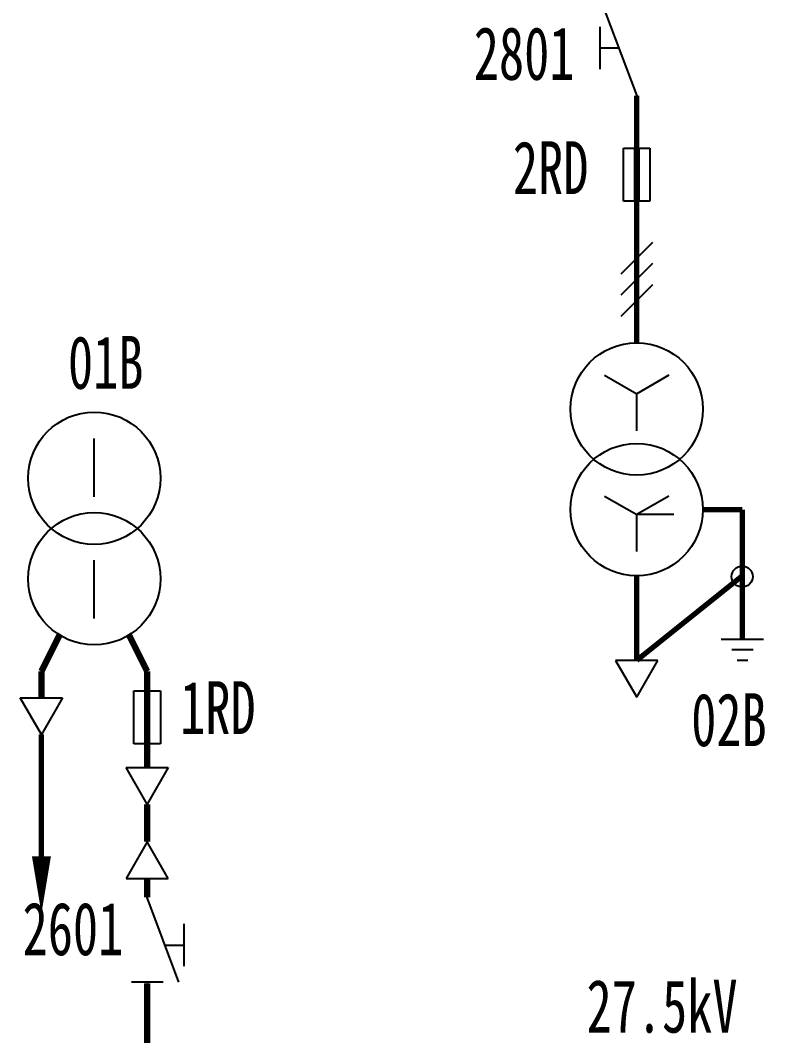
# Model space of a CAD drawing. Header units: millimetres. Extents: x 10667 to 23854, y -3427 to -2899.
# Drawn here: x 13784 to 13854.4, y -3137.7 to -3041.8 of the extents above; entities that cross this region are included whole.
import ezdxf

# ---------------------------------------------------------------- set-up
doc = ezdxf.new("R2010")
doc.units = ezdxf.units.MM
doc.header["$LTSCALE"] = 10
doc.linetypes.add('DASHED', pattern=[11, 5, 0.5, 5, 0.5])
doc.linetypes.add('XX', pattern=[6, 2, -2, 2])
for name, color, linetype in [('BLOCK', 3, 'Continuous'), ('LINE', 7, 'Continuous'), ('TEXT', 2, 'Continuous'), ('设    备', 3, 'Continuous'), ('设备编号', 2, 'Continuous'), ('连 接 线', 1, 'Continuous')]:
    doc.layers.add(name, color=color, linetype=linetype)
doc.styles.add('HZ', font='SimSun.ttf', dxfattribs={"width": 0.7})

# ---------------------------------------------------------------- blocks, each defined once
blk = doc.blocks.new('$SGK1')
at = {"layer": 'BLOCK'}
for p, q in [((-3, 0), (0, -8)), ((-1.5, 0), (1.5, 0))]:
    blk.add_line(p, q, dxfattribs=at)
at = {"layer": 'TEXT', "color": 3}
for p, q in [((-3.5, -1.5), (-3.5, -5.5)), ((-1.6875, -3.5), (-3.5, -3.5))]:
    blk.add_line(p, q, dxfattribs=at)
blk = doc.blocks.new('$JT')
at = {"color": 3}
blk.add_lwpolyline([(0, 0, 1.8, 0, 0), (-0.001, 5.41, 0, 0, 0)], format="xyseb", dxfattribs=at)

msp = doc.modelspace()

# ---------------------------------------------------------------- linework, layer by layer
at = {"layer": '设    备'}
for p, q in [((13839.322, -3040.903), (13842.322, -3048.903)), ((13852.822, -3102.258), (13851.822, -3102.258))]:
    msp.add_line(p, q, dxfattribs=at)
at = {"layer": '设    备', "color": 3}
for p, q in [((13838.822, -3042.403), (13838.822, -3046.403)), ((13840.634, -3044.403), (13838.822, -3044.403)), ((13841.072, -3053.861), (13843.572, -3053.861)), ((13841.072, -3058.861), (13841.072, -3053.861)), ((13843.572, -3053.861), (13843.572, -3058.861)), ((13843.572, -3058.861), (13841.072, -3058.861)), ((13839.291, -3075.317), (13842.322, -3077.067)), ((13845.353, -3075.317), (13842.322, -3077.067)), ((13842.322, -3080.567), (13842.322, -3077.067)), ((13791.026, -3086.798), (13791.026, -3081.298)), ((13839.291, -3086.729), (13842.322, -3088.479)), ((13845.353, -3086.729), (13842.322, -3088.479)), ((13845.822, -3088.479), (13842.322, -3088.479)), ((13842.322, -3091.979), (13842.322, -3088.479)), ((13791.026, -3098.298), (13791.026, -3092.798)), ((13850.322, -3100.258), (13854.322, -3100.258)), ((13853.322, -3101.258), (13851.322, -3101.258)), ((13794.776, -3110.137), (13794.776, -3105.137)), ((13794.776, -3105.137), (13797.276, -3105.137)), ((13797.276, -3105.137), (13797.276, -3110.137)), ((13797.276, -3110.137), (13794.776, -3110.137))]:
    msp.add_line(p, q, dxfattribs=at)
at = {"layer": '设    备', "color": 3, "const_width": 0.6}
for points in [[(13842.322, -3058.861), (13842.322, -3053.861)], [(13796.026, -3105.137), (13796.026, -3110.137)]]:
    msp.add_lwpolyline(points, dxfattribs=at)
at = {"layer": '设    备', "color": 3}
for centre in [(13842.322, -3078.508), (13791.026, -3085.048), (13842.322, -3088.008), (13791.026, -3094.548)]:
    msp.add_circle(centre, 6.25, dxfattribs=at)
for p in [(13842.322, -3053.861), (13842.322, -3058.861), (13796.026, -3105.137), (13796.026, -3110.137)]:
    msp.add_point(p, dxfattribs=at)
at = {"layer": '设    备'}
for p in [(13796.028, -3124.66), (13796.028, -3132.66)]:
    msp.add_point(p, dxfattribs=at)
at = {"layer": '连 接 线', "color": 3}
for p, q in [((13843.822, -3062.758), (13840.822, -3065.758)), ((13843.822, -3064.758), (13840.822, -3067.758)), ((13843.822, -3066.758), (13840.822, -3069.758)), ((13840.322, -3102.258), (13842.322, -3105.722)), ((13844.322, -3102.258), (13840.322, -3102.258)), ((13842.322, -3105.722), (13844.322, -3102.258)), ((13786.026, -3109.262), (13784.026, -3105.798)), ((13784.026, -3105.798), (13788.026, -3105.798)), ((13788.026, -3105.798), (13786.026, -3109.262)), ((13794.027, -3112.394), (13798.027, -3112.394)), ((13796.027, -3115.858), (13794.027, -3112.394)), ((13798.027, -3112.394), (13796.027, -3115.858)), ((13796.027, -3119.393), (13794.027, -3122.857)), ((13798.027, -3122.857), (13796.027, -3119.393)), ((13794.027, -3122.857), (13798.027, -3122.857))]:
    msp.add_line(p, q, dxfattribs=at)
at = {"layer": '连 接 线', "color": 1, "const_width": 0.5}
for points in [[(13842.322, -3048.903), (13842.322, -3072.258)], [(13848.572, -3088.008), (13852.322, -3088.008)], [(13852.322, -3088.008), (13852.322, -3094.258)], [(13842.322, -3094.258), (13842.322, -3102.258)], [(13852.322, -3094.258), (13842.322, -3102.258)], [(13852.322, -3094.258), (13852.322, -3100.258)]]:
    msp.add_lwpolyline(points, dxfattribs=at)
at = {"layer": '连 接 线', "color": 3, "const_width": 0.6}
for points in [[(13786.026, -3103.298), (13787.742, -3099.865)], [(13796.026, -3103.298), (13794.31, -3099.865)]]:
    msp.add_lwpolyline(points, dxfattribs=at)
at = {"layer": '连 接 线', "const_width": 0.6}
for points in [[(13786.026, -3103.298), (13786.026, -3105.798)], [(13796.026, -3103.298), (13796.027, -3112.394)], [(13796.028, -3122.857), (13796.028, -3124.66)], [(13796.028, -3132.78), (13796.028, -3141.432)]]:
    msp.add_lwpolyline(points, dxfattribs=at)
at = {"layer": '连 接 线', "color": 6, "linetype": 'DASHED', "ltscale": 0.5, "const_width": 0.5}
msp.add_lwpolyline([(13786.026, -3109.262), (13786.026, -3121.262)], dxfattribs=at)
at = {"layer": '连 接 线', "color": 0, "linetype": 'XX', "const_width": 0.6}
msp.add_lwpolyline([(13796.027, -3115.858), (13796.027, -3119.393)], dxfattribs=at)
at = {"layer": '连 接 线', "color": 3}
msp.add_circle((13852.296, -3094.341), 1, dxfattribs=at)
msp.add_point((13786.026, -3103.298), dxfattribs=at)

# ---------------------------------------------------------------- block references
at = {"layer": 'LINE', "rotation": 180}
msp.add_blockref('$SGK1', (13796.028, -3132.66), dxfattribs=at)
at = {"layer": '连 接 线', "color": 3, "rotation": 180}
msp.add_blockref('$JT', (13786.026, -3120.762), dxfattribs=at)

# ---------------------------------------------------------------- texts
at = {"layer": '设备编号', "color": 6, "style": 'HZ', "width": 0.7}
for s, p in [('2801', (13826.913, -3047.403)), ('2RD', (13830.612, -3058.204)), ('01B', (13788.535, -3076.6)), ('1RD', (13799.138, -3109.224)), ('02B', (13847.475, -3110.361)), ('2601', (13784.243, -3130.118)), ('27.5kV', (13837.577, -3137.432))]:
    msp.add_text(s, height=5, dxfattribs=at).set_placement(p)

doc.saveas('drawing.dxf')
